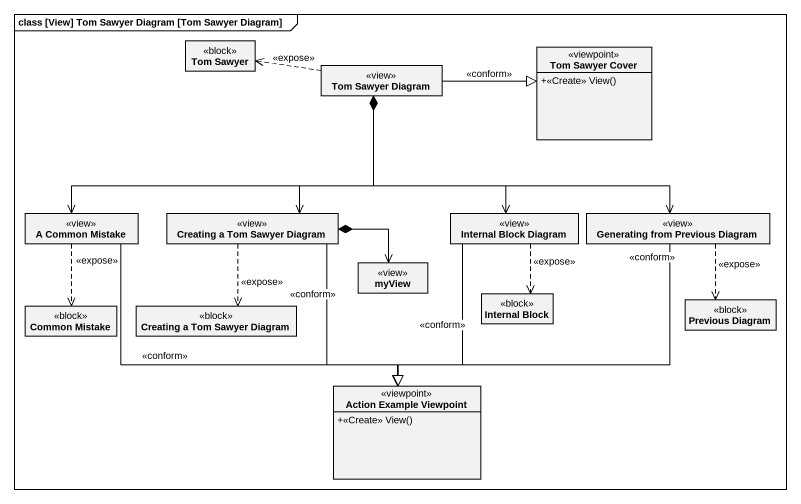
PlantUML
@startuml
mainframe class [View] Tom Sawyer Diagram [Tom Sawyer Diagram]
hide circle
hide empty members
skinparam classAttributeIconSize 0
class "Tom Sawyer" as Tom_Sawyer <<block>>
class "Tom Sawyer Diagram" as Tom_Sawyer_Diagram <<view>>
class "Tom Sawyer Cover" as Tom_Sawyer_Cover <<viewpoint>> {
  +<<Create>> View()
}
class "A Common Mistake" as A_Common_Mistake <<view>>
class "Creating a Tom Sawyer Diagram" as Creating_a_Tom_Sawyer <<view>>
class "Internal Block Diagram" as Internal_Block_Diagram <<view>>
class "Generating from Previous Diagram" as Generating_from_Previous <<view>>
class myView <<view>>
class "Common Mistake" as Common_Mistake <<block>>
class "Creating a Tom Sawyer Diagram" as Creating_a_Tom_Sawyer_2 <<block>>
class "Internal Block" as Internal_Block <<block>>
class "Previous Diagram" as Previous_Diagram <<block>>
class "Action Example Viewpoint" as Action_Example_Viewpoint <<viewpoint>> {
  +<<Create>> View()
}
Tom_Sawyer_Diagram .left.> Tom_Sawyer : <<expose>>
Tom_Sawyer_Diagram -right-|> Tom_Sawyer_Cover : <<conform>>
Tom_Sawyer_Diagram *-left-> A_Common_Mistake
Tom_Sawyer_Diagram *--> Creating_a_Tom_Sawyer
Tom_Sawyer_Diagram *--> Internal_Block_Diagram
Tom_Sawyer_Diagram *-right-> Generating_from_Previous
A_Common_Mistake ..> Common_Mistake : <<expose>>
A_Common_Mistake --|> Action_Example_Viewpoint : <<conform>>
Creating_a_Tom_Sawyer *-right-> myView
Creating_a_Tom_Sawyer ..> Creating_a_Tom_Sawyer_2 : <<expose>>
Creating_a_Tom_Sawyer --|> Action_Example_Viewpoint : <<conform>>
Internal_Block_Diagram ..> Internal_Block : <<expose>>
Internal_Block_Diagram --|> Action_Example_Viewpoint : <<conform>>
Generating_from_Previous ..> Previous_Diagram : <<expose>>
Generating_from_Previous --|> Action_Example_Viewpoint : <<conform>>
@enduml
